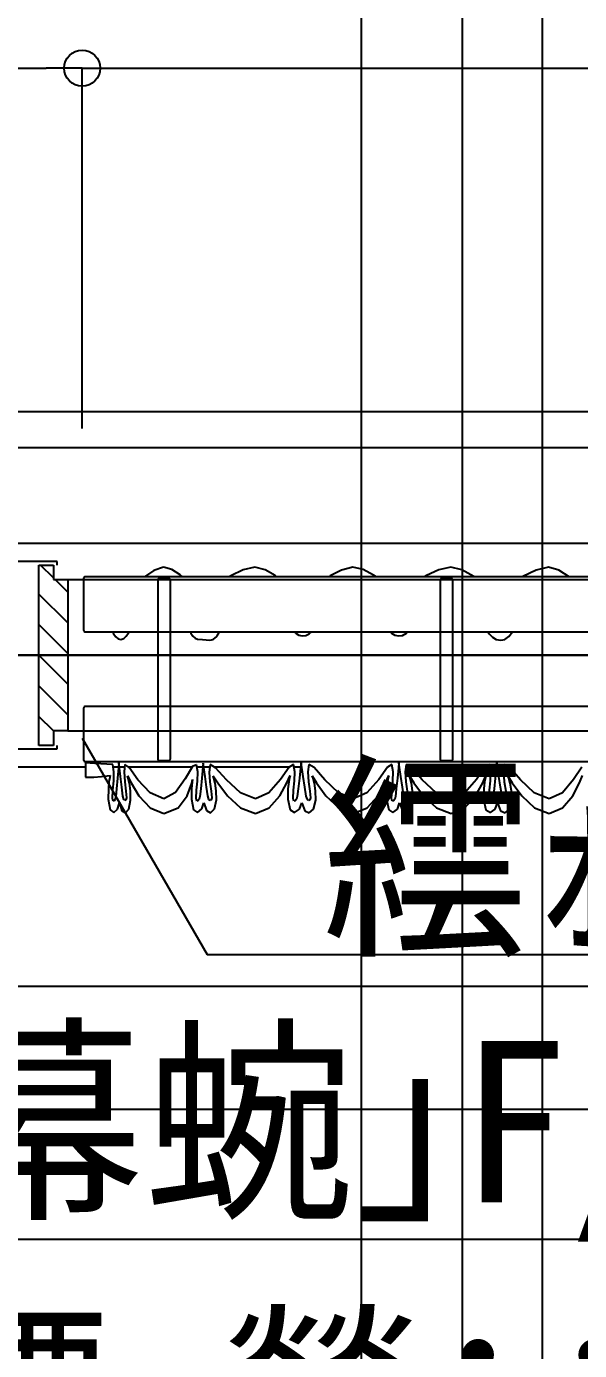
# Model space of a CAD drawing. Header units: metres. Extents: x 10908 to 27249, y 7268 to 22901.
# Drawn here: x 17861 to 18245, y 15073 to 15991 of the extents above; entities that cross this region are included whole.
import ezdxf

# ---------------------------------------------------------------- set-up
doc = ezdxf.new("R2010")
doc.units = ezdxf.units.M

msp = doc.modelspace()

# ---------------------------------------------------------------- linework, layer by layer
at = {"layer": '繝繝ｼ繧ｿ 001_1F'}
for p, q in [((16924.70125630326, 15962.14680510019), (17874.70144861023, 15962.14680510019)), ((17899.70144861023, 15962.14680510019), (17874.70144861023, 15962.14680510019)), ((17899.70144861023, 15712.14680510019), (17899.70144861023, 15962.14680510019)), ((17899.70144861023, 15962.14680510019), (17899.70144861023, 15962.14680510019)), ((17899.70144861023, 15712.14680510019), (17899.70144861023, 15962.14680510019)), ((17899.70144861023, 15962.14680510019), (17924.70144861023, 15962.14680510019)), ((17924.70144861023, 15962.14680510019), (18784.70144861023, 15962.14680510019)), ((16859.69625630325, 15724.09067536002), (19193.05700869498, 15724.09067536002)), ((17899.70144861023, 15712.14680510019), (17899.70144861023, 15712.14680510019)), ((17899.70144861023, 15712.14680510019), (17899.70144861023, 15712.14680510019)), ((26390, 15555.005), (11602.5, 15555.005)), ((17899.711448182035, 15497.50496379437), (17986.313975715337, 15347.504956378223)), ((17986.313975715337, 15347.504956378223), (18723.108894958998, 15347.504893283316)), ((17118.141160458516, 15150.004883948048), (18934.615615031387, 15150.003971133438))]:
    msp.add_line(p, q, dxfattribs=at)
msp.add_circle((17899.70144861023, 15962.14680510019), 12.5, dxfattribs=at)
msp.add_circle((17899.70144861023, 15962.14680510019), 12.5, dxfattribs=at)
at = {"layer": '繧ｫ繧ｿ繝ｭ繧ｰ驛ｨ蜩(螳､蜀陬鬟ｾ)_1F'}
for p, q in [((17949.400898787582, 15613.8184874776), (17942.976430702474, 15609.3524874776)), ((17956.100850431685, 15615.9824874776), (17949.400898787586, 15613.8184874776)), ((17961.85118892298, 15614.4814874776), (17956.100850431685, 15615.9824874776)), ((17967.657233410406, 15610.8214874776), (17961.851188922978, 15614.4814874776)), ((17969.30708834271, 15609.352487477601), (17967.65723341041, 15610.8214874776)), ((18011.199738245996, 15614.1774874776), (18002.7994481106, 15610.181487477601)), ((18019.4664210313, 15615.9824874776), (18011.199738246, 15614.1774874776)), ((18026.462310779847, 15614.3314874776), (18019.4664210313, 15615.9824874776)), ((18033.56264927114, 15610.297487477601), (18026.462310779847, 15614.3314874776)), ((18079.395627994545, 15614.0894874776), (18071.686440373654, 15609.9654874776)), ((18087.358103816598, 15615.9824874776), (18079.39562799455, 15614.0894874776)), ((18094.452349464565, 15614.4024874776), (18087.358103816598, 15615.9824874776)), ((18101.768113487775, 15610.5684874776), (18094.452349464565, 15614.4024874776)), ((18146.931749851414, 15614.218487477601), (18138.42135333304, 15610.389487477602)), ((18155.249786601897, 15615.9824874776), (18146.931749851414, 15614.218487477601)), ((18162.82710768507, 15614.1484874776), (18155.249786601897, 15615.9824874776)), ((18171.20694327501, 15609.7104874776), (18162.82710768507, 15614.1484874776)), ((18214.49615990944, 15614.0194874776), (18205.2742063311, 15609.6784874776)), ((18223.141469387196, 15615.9824874776), (18214.49615990944, 15614.0194874776)), ((18230.180444242127, 15614.0274874776), (18223.141469387196, 15615.9824874776)), ((18237.322997433617, 15609.352487477601), (18230.180444242127, 15614.0274874776)), ((17900.652494532264, 15608.2954874776), (17900.584167646382, 15607.6214874776)), ((17900.584167646382, 15607.6214874776), (17900.584167646382, 15573.0834874776)), ((17900.839196659923, 15608.8454874776), (17900.652494532264, 15608.2954874776)), ((17901.11555062511, 15609.2164874776), (17900.839196659927, 15608.845487477602)), ((17901.454573835937, 15609.352487477601), (17901.115550625105, 15609.2164874776)), ((18797.21144641325, 15609.352487477601), (17901.454573835937, 15609.352487477601)), ((17952.131363004217, 15607.4734874776), (17952.09698195973, 15607.1504874776)), ((17952.09698195973, 15607.1504874776), (17952.09698195973, 15482.9814874776)), ((17952.2244964665, 15607.7384874776), (17952.131363004217, 15607.4734874776)), ((17952.362455847546, 15607.9164874776), (17952.2244964665, 15607.7384874776)), ((17952.519128961663, 15607.9824874776), (17952.362455847542, 15607.9164874776)), ((17960.121256621238, 15607.9824874776), (17952.519128961663, 15607.9824874776)), ((17960.43199163091, 15607.9564874776), (17960.121256621238, 15607.9824874776)), ((17960.543403623175, 15607.9034874776), (17960.43199163091, 15607.9564874776)), ((17960.677446176363, 15607.6894874776), (17960.54340362317, 15607.9034874776)), ((17960.767968420078, 15607.3714874776), (17960.677446176363, 15607.689487477599)), ((17960.80104385528, 15607.0104874776), (17960.767968420078, 15607.371487477601)), ((17960.80104385528, 15482.9574874776), (17960.80104385528, 15607.0104874776)), ((18002.7994481106, 15610.181487477601), (18001.57609221118, 15609.352487477601)), ((18034.73856803323, 15609.352487477601), (18033.56264927114, 15610.297487477601)), ((18071.686440373658, 15609.9654874776), (18070.875221804992, 15609.352487477601)), ((18103.44712702743, 15609.352487477601), (18101.76811348778, 15610.568487477602)), ((18138.421353333037, 15610.3894874776), (18136.734941340772, 15609.3524874776)), ((18147.972755654122, 15607.4734874776), (18147.938374609636, 15607.1504874776)), ((18147.938374609632, 15607.1504874776), (18147.938374609632, 15482.9814874776)), ((18148.065889116402, 15607.7384874776), (18147.97275565412, 15607.4734874776)), ((18148.203848497447, 15607.9164874776), (18148.065889116402, 15607.7384874776)), ((18148.362697627043, 15607.9824874776), (18148.203848497447, 15607.9164874776)), ((18156.22028950325, 15607.9824874776), (18148.362697627043, 15607.9824874776)), ((18156.37696261737, 15607.9164874776), (18156.22028950325, 15607.9824874776)), ((18156.514921998416, 15607.7384874776), (18156.37696261737, 15607.9164874776)), ((18156.608055460696, 15607.4734874776), (18156.514921998412, 15607.7384874776)), ((18156.642436505186, 15607.1504874776), (18156.6080554607, 15607.4734874776)), ((18156.642436505186, 15482.9814874776), (18156.642436505186, 15607.1504874776)), ((18171.70699163091, 15609.352487477601), (18171.20694327501, 15609.710487477601)), ((18205.2742063311, 15609.6784874776), (18204.772852365917, 15609.352487477601)), ((17900.584167646382, 15573.083487477601), (17900.652494532264, 15572.4094874776)), ((17900.652494532264, 15572.4094874776), (17900.839196659923, 15571.8594874776)), ((17900.839196659923, 15571.8594874776), (17901.115550625105, 15571.488487477602)), ((17901.11555062511, 15571.4884874776), (17901.45457383594, 15571.3524874776)), ((17901.454573835937, 15571.352487477601), (18797.211491615246, 15571.352487477601)), ((17920.67531851679, 15571.352487477601), (17921.438229541935, 15569.775487477602)), ((17921.438229541935, 15569.7754874776), (17922.97101484174, 15567.6784874776)), ((17922.971014841743, 15567.6784874776), (17924.66874211447, 15566.4094874776)), ((17924.66874211447, 15566.4094874776), (17926.573190857216, 15565.9754874776)), ((17926.573190857216, 15565.9754874776), (17928.48547325567, 15566.622487477602)), ((17928.485473255667, 15566.6224874776), (17930.15273631176, 15568.2964874776)), ((17930.15273631176, 15568.2964874776), (17931.707281766307, 15570.5634874776)), ((17931.707281766307, 15570.5634874776), (17932.219515808858, 15571.352487477601)), ((17974.483829155088, 15571.352487477601), (17975.00955449358, 15570.208487477601)), ((17975.00955449358, 15570.208487477601), (17976.378268226654, 15568.190487477601)), ((17976.378268226654, 15568.190487477601), (17978.05249453226, 15566.8314874776)), ((17978.052494532265, 15566.8314874776), (17979.720627994546, 15566.2474874776)), ((17979.720627994546, 15566.2474874776), (17983.150028381395, 15565.975487477599)), ((17983.150028381395, 15565.9754874776), (17985.673335924916, 15565.5984874776)), ((17985.673335924912, 15565.5984874776), (17988.12962219184, 15565.4184874776)), ((17988.12962219184, 15565.4184874776), (17990.56458350712, 15566.0194874776)), ((17990.56458350712, 15566.0194874776), (17993.02522180499, 15567.985487477601)), ((17993.02522180499, 15567.985487477601), (17994.876575770173, 15571.352487477601)), ((18046.565647336905, 15571.352487477601), (18048.048384280813, 15570.0364874776)), ((18048.048384280813, 15570.0364874776), (18049.885811746964, 15568.9814874776)), ((18049.885811746964, 15568.9814874776), (18052.17280401002, 15568.4754874776)), ((18052.17280401002, 15568.4754874776), (18054.74441909706, 15568.7504874776)), ((18054.74441909706, 15568.7504874776), (18057.117146369786, 15569.9254874776)), ((18057.117146369786, 15569.9254874776), (18058.666469387194, 15571.3524874776)), ((18113.09427402936, 15571.352487477601), (18114.12701097327, 15570.3134874776)), ((18114.12701097327, 15570.3134874776), (18116.42618892298, 15569.0324874776)), ((18116.42618892298, 15569.0324874776), (18118.932958748897, 15568.475487477599)), ((18118.932958748897, 15568.4754874776), (18121.820531282745, 15568.797487477601)), ((18121.82053128275, 15568.797487477601), (18124.47135333304, 15570.245487477601)), ((18124.471353333036, 15570.245487477601), (18125.615502269207, 15571.352487477601)), ((18180.96115023826, 15571.352487477601), (18181.95558930983, 15569.882487477602)), ((18181.955589309826, 15569.8824874776), (18184.23866474503, 15567.4934874776)), ((18184.23866474503, 15567.4934874776), (18186.825076737292, 15565.9754874776)), ((18186.825076737292, 15565.9754874776), (18189.917194725687, 15565.3504874776)), ((18189.917194725687, 15565.3504874776), (18192.82304578952, 15565.9554874776)), ((18192.82304578952, 15565.9554874776), (18195.594854300158, 15567.9484874776)), ((18195.594854300154, 15567.9484874776), (18198.183007104795, 15571.352487477601)), ((17900.839196659923, 15518.8454874776), (17900.652494532264, 15518.2954874776)), ((17901.11555062511, 15519.2164874776), (17900.839196659927, 15518.845487477602)), ((17901.454573835937, 15519.352487477601), (17901.115550625105, 15519.2164874776)), ((18797.211553470603, 15519.352487477601), (17901.454573835937, 15519.352487477601)), ((17900.652494532264, 15518.2954874776), (17900.584167646382, 15517.6214874776)), ((17900.584167646382, 15517.6214874776), (17900.584167646382, 15483.0834874776)), ((17900.584167646382, 15483.083487477601), (17900.652494532264, 15482.4094874776)), ((17900.652494532264, 15482.4094874776), (17900.839196659923, 15481.8594874776)), ((17952.09698195973, 15482.9814874776), (17952.130057394934, 15482.592487477601)), ((17952.130057394934, 15482.592487477601), (17952.220579638648, 15482.274487477602)), ((17952.220579638648, 15482.2744874776), (17952.35462219184, 15482.0604874776)), ((17960.543403623175, 15482.0604874776), (17960.677446176367, 15482.2744874776)), ((17960.677446176363, 15482.2744874776), (17960.767968420078, 15482.5924874776)), ((17960.767968420078, 15482.592487477601), (17960.80104385528, 15482.9574874776)), ((18147.938374609632, 15482.9814874776), (18147.971450044835, 15482.592487477601)), ((18147.971450044835, 15482.592487477601), (18148.065889116402, 15482.2674874776)), ((18148.065889116402, 15482.2674874776), (18148.196014841742, 15482.0604874776)), ((18156.384796273076, 15482.0604874776), (18156.51883882627, 15482.2744874776)), ((18156.51883882627, 15482.2744874776), (18156.609361069983, 15482.5924874776)), ((18156.609361069983, 15482.592487477601), (18156.642436505186, 15482.9814874776)), ((17900.839196659923, 15481.8594874776), (17901.115550625105, 15481.488487477602)), ((17901.11555062511, 15481.4884874776), (17901.45457383594, 15481.3524874776)), ((17901.454573835937, 15481.352487477601), (18797.211598672595, 15481.352487477601)), ((17902.06385816863, 15480.352487477601), (17902.06385816863, 15470.352487477601)), ((17908.53532818797, 15480.0114874776), (17902.063858168625, 15480.352487477601)), ((17920.912069000347, 15479.1934874776), (17908.53532818797, 15480.011487477599)), ((17921.68716571215, 15474.110487477601), (17920.91206900035, 15479.193487477602)), ((17921.49872277211, 15467.8204874776), (17921.68716571215, 15474.110487477601)), ((17924.75099549938, 15476.807487477601), (17924.156943275008, 15469.844487477601)), ((17925.048674416208, 15480.3464874776), (17924.75099549938, 15476.8074874776)), ((17926.227204396866, 15470.9014874776), (17925.048674416208, 15480.3464874776)), ((17929.348480992612, 15479.2564874776), (17928.73702064445, 15474.0514874776)), ((17928.73702064445, 15474.0514874776), (17929.18615023826, 15467.2284874776)), ((17932.25215604097, 15477.0454874776), (17929.348480992612, 15479.2564874776)), ((17938.34761058642, 15468.6594874776), (17932.252156040966, 15477.0454874776)), ((17952.354622191837, 15482.0604874776), (17952.531749851412, 15481.9814874776)), ((17952.531749851412, 15481.9814874776), (17960.368451979073, 15481.9814874776)), ((17960.368451979073, 15481.9814874776), (17960.543403623175, 15482.0604874776)), ((17976.058393951993, 15477.7594874776), (17971.057910393, 15469.3384874776)), ((17978.94857770441, 15479.0784874776), (17976.058393951993, 15477.7594874776)), ((17979.819854300156, 15474.031487477601), (17978.94857770441, 15479.078487477602)), ((17979.608345596094, 15467.7854874776), (17979.819854300156, 15474.0314874776)), ((17983.59872277211, 15480.2234874776), (17982.596450044835, 15469.7944874776)), ((17984.92391619571, 15470.8454874776), (17983.598722772113, 15480.2234874776)), ((17988.43208834271, 15479.1414874776), (17987.744902656057, 15473.9724874776)), ((17987.744902656053, 15473.9724874776), (17988.249738245995, 15467.1974874776)), ((17992.074303042904, 15476.9364874776), (17988.43208834271, 15479.1414874776)), ((17999.633780799188, 15468.5914874776), (17992.0743030429, 15476.9364874776)), ((18043.13929337172, 15477.2784874776), (18037.2327169694, 15468.8814874776)), ((18046.218790470368, 15479.1934874776), (18043.13929337172, 15477.278487477599)), ((18047.19625662124, 15474.110487477601), (18046.218790470368, 15479.193487477602)), ((18046.95863573149, 15467.8204874776), (18047.19625662124, 15474.110487477601)), ((18051.05955449358, 15476.807487477601), (18050.310569967467, 15469.843487477601)), ((18051.43513476437, 15480.3464874776), (18051.05955449358, 15476.8074874776)), ((18052.921353333037, 15470.9014874776), (18051.43513476437, 15480.3464874776)), ((18056.856459716015, 15479.2564874776), (18056.08527983207, 15474.0514874776)), ((18056.08527983207, 15474.0514874776), (18056.65191426147, 15467.2284874776)), ((18060.492146369786, 15477.0454874776), (18056.856459716015, 15479.2564874776)), ((18067.86013476437, 15468.6594874776), (18060.492146369786, 15477.0454874776)), ((18111.38871310093, 15477.2784874776), (18105.352446176363, 15468.8814874776)), ((18114.47038621505, 15479.1934874776), (18111.38871310093, 15477.278487477599)), ((18115.38213669861, 15474.110487477601), (18114.47038621505, 15479.193487477602)), ((18115.160618323367, 15467.8204874776), (18115.38213669861, 15474.110487477601)), ((18118.985618323368, 15476.807487477601), (18118.28711735625, 15469.843487477601)), ((18119.335956814662, 15480.3464874776), (18118.985618323368, 15476.8074874776)), ((18119.79683689203, 15477.199487477601), (18119.335956814662, 15480.346487477602)), ((18120.72207867153, 15470.9014874776), (18119.796836892034, 15477.199487477601)), ((18124.392581572884, 15479.2564874776), (18123.67362606031, 15474.0514874776)), ((18123.67362606031, 15474.0514874776), (18124.20196261737, 15467.2284874776)), ((18128.03610188236, 15477.0454874776), (18124.392581572884, 15479.2564874776)), ((18135.531604783715, 15468.6594874776), (18128.03610188236, 15477.0454874776)), ((18148.196014841742, 15482.0604874776), (18148.373142501317, 15481.9814874776)), ((18148.373142501317, 15481.9814874776), (18156.207668613504, 15481.9814874776)), ((18156.2076686135, 15481.9814874776), (18156.384796273076, 15482.0604874776)), ((18178.932233410407, 15477.2784874776), (18173.023045789516, 15468.8814874776)), ((18182.00955449358, 15479.1934874776), (18178.932233410407, 15477.278487477599)), ((18182.982668613502, 15474.110487477601), (18182.00955449358, 15479.193487477602)), ((18182.745918129942, 15467.8204874776), (18182.982668613502, 15474.110487477601)), ((18186.828993565145, 15476.807487477601), (18186.083055460695, 15469.843487477601)), ((18187.20283302356, 15480.3464874776), (18186.828993565145, 15476.8074874776)), ((18188.6825235458, 15470.9014874776), (18187.20283302356, 15480.3464874776)), ((18192.600657008086, 15479.2564874776), (18191.8329587489, 15474.0514874776)), ((18191.8329587489, 15474.0514874776), (18192.39698195973, 15467.2284874776)), ((18196.23939008352, 15477.0454874776), (18192.600657008083, 15479.2564874776)), ((18203.620869774044, 15468.6594874776), (18196.239390083523, 15477.0454874776)), ((18246.136730509053, 15477.2784874776), (18240.478219870754, 15468.8814874776)), ((17902.06385816863, 15470.352487477601), (17907.730202462633, 15470.5194874776)), ((17907.73020246263, 15470.5194874776), (17913.014873642514, 15470.8934874776)), ((17913.014873642514, 15470.8934874776), (17917.06530884561, 15471.2874874776)), ((17917.06530884561, 15471.2874874776), (17919.028510006152, 15471.5114874776)), ((17918.252542888164, 15467.3014874776), (17917.856508071916, 15462.3494874776)), ((17918.720821418145, 15470.2504874776), (17918.252542888164, 15467.3014874776)), ((17919.028510006152, 15471.5114874776), (17918.720821418145, 15470.2504874776)), ((17920.964728574818, 15461.325487477601), (17921.49872277211, 15467.820487477602)), ((17924.15694327501, 15469.8444874776), (17923.497175383327, 15462.3104874776)), ((17927.14678853613, 15463.5784874776), (17926.227204396866, 15470.9014874776)), ((17929.18615023826, 15467.2284874776), (17929.95036687269, 15460.6334874776)), ((17931.18634366186, 15471.4484874776), (17933.596498400737, 15466.425487477602)), ((17931.652446176366, 15469.806487477601), (17931.18634366186, 15471.4484874776)), ((17932.428848497446, 15466.1964874776), (17931.652446176362, 15469.806487477601)), ((17933.08556996747, 15460.9984874776), (17932.42884849745, 15466.1964874776)), ((17933.596498400737, 15466.4254874776), (17938.97865507385, 15457.5604874776)), ((17946.70046358449, 15459.5954874776), (17938.347610586425, 15468.6594874776)), ((17971.057910393, 15469.3384874776), (17964.35969956128, 15459.8554874776)), ((17972.37962219184, 15457.467487477601), (17975.67715604097, 15466.3224874776)), ((17975.962214068048, 15467.279487477601), (17975.515260489712, 15462.3564874776)), ((17975.67715604097, 15466.3224874776), (17976.237262423947, 15468.8114874776)), ((17976.237262423947, 15468.8114874776), (17975.962214068048, 15467.279487477601)), ((17979.0077653253, 15461.3364874776), (17979.60834559609, 15467.7854874776)), ((17982.596450044835, 15469.7944874776), (17981.854428768238, 15462.3144874776)), ((17985.957523545803, 15463.574487477601), (17984.923916195705, 15470.845487477602)), ((17988.249738246, 15467.1974874776), (17989.10882915509, 15460.6494874776)), ((17991.018065131877, 15469.7684874776), (17990.497997433617, 15471.387487477601)), ((17990.497997433617, 15471.387487477601), (17993.662359135746, 15466.4214874776)), ((17991.891517743097, 15466.182487477601), (17991.018065131877, 15469.7684874776)), ((17992.631798207312, 15461.0154874776), (17991.891517743097, 15466.1824874776)), ((17993.662359135746, 15466.4214874776), (18000.4245448224, 15457.5714874776)), ((18009.42019279145, 15459.5734874776), (17999.633780799188, 15468.5914874776)), ((18037.2327169694, 15468.8814874776), (18029.20017344909, 15459.6814874776)), ((18036.675657008087, 15457.5764874776), (18041.65873244329, 15466.4614874776)), ((18041.658732443288, 15466.4614874776), (18043.843887182167, 15471.511487477599)), ((18042.872078671528, 15467.3204874776), (18042.36854869087, 15462.3554874776)), ((18043.46351967733, 15470.271487477601), (18042.872078671528, 15467.320487477602)), ((18043.843887182167, 15471.5114874776), (18043.46351967733, 15470.271487477601)), ((18046.28537654387, 15461.325487477601), (18046.95863573149, 15467.820487477602)), ((18050.310569967467, 15469.843487477601), (18049.47802644716, 15462.310487477602)), ((18054.080734377523, 15463.5784874776), (18052.921353333037, 15470.9014874776)), ((18056.65191426147, 15467.2284874776), (18057.6158891164, 15460.6334874776)), ((18059.753171514854, 15469.8274874776), (18059.173916195705, 15471.448487477599)), ((18059.17391619571, 15471.4484874776), (18062.193355267274, 15466.461487477602)), ((18060.733248884295, 15466.2144874776), (18059.753171514854, 15469.8274874776)), ((18061.565792404603, 15461.004487477601), (18060.733248884295, 15466.2144874776)), ((18062.193355267274, 15466.4614874776), (18068.688326253734, 15457.5924874776)), ((18077.420676350444, 15459.5954874776), (18067.86013476437, 15468.6594874776)), ((18105.352446176363, 15468.8814874776), (18097.1662759636, 15459.6814874776)), ((18104.81192393265, 15457.5814874776), (18109.972127027428, 15466.4664874776)), ((18109.972127027428, 15466.4664874776), (18112.25520246263, 15471.5114874776)), ((18111.346933603832, 15467.3144874776), (18110.879090276947, 15462.353487477601)), ((18111.89790072182, 15470.2644874776), (18111.34693360383, 15467.314487477599)), ((18112.25520246263, 15471.5114874776), (18111.89790072182, 15470.264487477602)), ((18114.532620257603, 15461.325487477601), (18115.160618323367, 15467.820487477602)), ((18118.28711735625, 15469.843487477601), (18117.51115023826, 15462.310487477602)), ((18121.80355836205, 15463.5784874776), (18120.72207867153, 15470.9014874776)), ((18124.20196261737, 15467.2284874776), (18125.101092211182, 15460.6334874776)), ((18127.096933603832, 15469.8204874776), (18126.554235344644, 15471.4484874776)), ((18126.554235344644, 15471.4484874776), (18129.66767828468, 15466.467487477601)), ((18128.010860102862, 15466.208487477601), (18127.09693360383, 15469.8204874776)), ((18128.785956814663, 15461.0024874776), (18128.010860102866, 15466.208487477601)), ((18129.66767828468, 15466.467487477601), (18136.337165712146, 15457.5974874776)), ((18145.2409858282, 15459.5954874776), (18135.531604783715, 15468.6594874776)), ((18173.023045789516, 15468.8814874776), (18164.98615023826, 15459.6814874776)), ((18172.467291437486, 15457.5764874776), (18177.456894919113, 15466.4614874776)), ((18177.456894919113, 15466.4614874776), (18179.645096079654, 15471.511487477599)), ((18178.677204396867, 15467.3194874776), (18178.176285634778, 15462.3554874776)), ((18179.2660341841, 15470.2704874776), (18178.677204396867, 15467.319487477602)), ((18179.645096079654, 15471.5114874776), (18179.266034184104, 15470.2704874776)), ((18182.075705363986, 15461.325487477601), (18182.745918129945, 15467.820487477602)), ((18186.0830554607, 15469.843487477601), (18185.254863971335, 15462.310487477602)), ((18189.83711735625, 15463.5794874776), (18188.6825235458, 15470.9014874776)), ((18192.39698195973, 15467.2284874776), (18193.356604783716, 15460.6334874776)), ((18195.484747917177, 15469.8264874776), (18194.9076686135, 15471.448487477599)), ((18194.9076686135, 15471.4484874776), (18197.93624695006, 15466.4624874776)), ((18196.46047325567, 15466.2144874776), (18195.484747917177, 15469.8264874776)), ((18197.28953515122, 15461.004487477601), (18196.46047325567, 15466.2144874776)), ((18197.93624695006, 15466.4624874776), (18204.448190857216, 15457.5924874776)), ((18213.19707867153, 15459.5954874776), (18203.620869774044, 15468.6594874776)), ((18240.478219870754, 15468.8814874776), (18232.73595681466, 15459.6814874776)), ((18239.894612520657, 15457.5694874776), (18244.547804010017, 15466.4534874776)), ((18244.54780401002, 15466.4534874776), (18246.54843263671, 15471.5114874776)), ((17917.856508071916, 15462.3494874776), (17917.765985828202, 15455.075487477601)), ((17917.765985828202, 15455.075487477601), (17918.98368408739, 15447.745487477601)), ((17920.70360671795, 15455.6304874776), (17920.964728574818, 15461.3254874776)), ((17921.053510006153, 15453.8194874776), (17920.70360671795, 15455.6304874776)), ((17922.5410341841, 15455.244487477601), (17921.778993565145, 15453.927487477602)), ((17923.00104385528, 15457.0614874776), (17922.5410341841, 15455.244487477601)), ((17923.497175383327, 15462.3104874776), (17923.00104385528, 15457.0614874776)), ((17927.937552559342, 15457.3564874776), (17927.14678853613, 15463.5784874776)), ((17928.52203031563, 15455.012487477601), (17927.937552559346, 15457.3564874776)), ((17929.27710768507, 15454.2214874776), (17928.52203031563, 15455.0124874776)), ((17929.949061263404, 15454.6864874776), (17929.277107685066, 15454.2214874776)), ((17930.284167646383, 15456.1134874776), (17929.949061263404, 15454.6864874776)), ((17929.95036687269, 15460.6334874776), (17930.284167646383, 15456.1134874776)), ((17931.959699561277, 15448.2844874776), (17933.19219472569, 15454.592487477601)), ((17933.19219472569, 15454.592487477601), (17933.08556996747, 15460.998487477602)), ((17938.97865507385, 15457.5604874776), (17946.76226242395, 15449.1154874776)), ((17956.377204396867, 15455.352487477601), (17946.70046358449, 15459.595487477602)), ((17964.35969956128, 15459.8554874776), (17956.377204396867, 15455.3524874776)), ((17966.19451580886, 15449.0804874776), (17972.37962219184, 15457.467487477601)), ((17975.515260489712, 15462.3564874776), (17975.41211735625, 15455.1304874776)), ((17975.41211735625, 15455.1304874776), (17976.780831089323, 15447.8524874776)), ((17978.714003236324, 15455.681487477601), (17979.0077653253, 15461.336487477602)), ((17979.107426834005, 15453.8834874776), (17978.714003236328, 15455.681487477601)), ((17980.779912327234, 15455.298487477601), (17979.922997433616, 15453.9904874776)), ((17981.29693360383, 15457.102487477601), (17980.779912327234, 15455.298487477601)), ((17981.85442876824, 15462.3144874776), (17981.296933603833, 15457.102487477601)), ((17986.84620826534, 15457.396487477601), (17985.957523545803, 15463.574487477601)), ((17987.503364938453, 15455.0684874776), (17986.84620826534, 15457.3964874776)), ((17988.35201097327, 15454.2824874776), (17987.503364938453, 15455.0684874776)), ((17989.107958748897, 15454.744487477601), (17988.352010973267, 15454.282487477602)), ((17989.48440942588, 15456.1604874776), (17989.107958748897, 15454.744487477601)), ((17989.108829155088, 15460.6494874776), (17989.48440942588, 15456.1604874776)), ((17991.36796842008, 15448.388487477601), (17992.753219870756, 15454.651487477602)), ((17992.753219870756, 15454.6514874776), (17992.631798207312, 15461.0154874776)), ((18000.4245448224, 15457.5714874776), (18009.534651205377, 15449.1214874776)), ((18019.74277499648, 15455.352487477601), (18009.42019279145, 15459.5734874776)), ((18029.20017344909, 15459.681487477601), (18019.74277499648, 15455.352487477601)), ((18029.25109221118, 15449.119487477601), (18036.675657008083, 15457.576487477601)), ((18042.368548690873, 15462.3554874776), (18042.251914261473, 15455.0754874776)), ((18042.25191426147, 15455.075487477601), (18043.787310779844, 15447.745487477601)), ((18045.955927801122, 15455.6304874776), (18046.28537654387, 15461.3254874776)), ((18046.397223739226, 15453.8194874776), (18045.955927801122, 15455.6304874776)), ((18048.27294907772, 15455.244487477601), (18047.311585441355, 15453.927487477602)), ((18048.85263959996, 15457.0614874776), (18048.272949077716, 15455.244487477601)), ((18049.47802644716, 15462.3104874776), (18048.852639599965, 15457.0614874776)), ((18055.077349464565, 15457.3564874776), (18054.080734377523, 15463.5784874776)), ((18055.814148304024, 15455.012487477601), (18055.077349464565, 15457.3564874776)), ((18056.76680787849, 15454.2214874776), (18055.814148304024, 15455.0124874776)), ((18057.614148304023, 15454.6864874776), (18056.76680787849, 15454.2214874776)), ((18058.036730509055, 15456.1134874776), (18057.614148304026, 15454.6864874776)), ((18057.6158891164, 15460.6334874776), (18058.03673050905, 15456.1134874776)), ((18060.1492063311, 15448.2844874776), (18061.703316582552, 15454.592487477601)), ((18061.703316582552, 15454.592487477601), (18061.565792404603, 15461.004487477601)), ((18068.688326253734, 15457.592487477601), (18077.5412276077, 15449.1274874776)), ((18087.63445778178, 15455.352487477601), (18077.420676350444, 15459.595487477602)), ((18097.1662759636, 15459.681487477601), (18087.63445778178, 15455.352487477601)), ((18097.218065131878, 15449.120487477601), (18104.81192393265, 15457.5814874776)), ((18110.879090276943, 15462.3534874776), (18110.770724706344, 15455.0754874776)), ((18110.770724706344, 15455.075487477601), (18112.202978091256, 15447.745487477601)), ((18114.225366872688, 15455.6304874776), (18114.5326202576, 15461.3254874776)), ((18114.63706900035, 15453.8194874776), (18114.22536687269, 15455.6304874776)), ((18116.386585441356, 15455.244487477601), (18115.490067066115, 15453.927487477602)), ((18116.927542888163, 15457.0614874776), (18116.386585441356, 15455.244487477601)), ((18117.51115023826, 15462.3104874776), (18116.927542888163, 15457.0614874776)), ((18122.733152172495, 15457.3564874776), (18121.80355836205, 15463.5784874776)), ((18123.42033785915, 15455.012487477601), (18122.733152172495, 15457.3564874776)), ((18124.309022578687, 15454.2214874776), (18123.420337859152, 15455.0124874776)), ((18125.099351398803, 15454.6864874776), (18124.309022578687, 15454.2214874776)), ((18125.49364540267, 15456.1134874776), (18125.0993513988, 15454.6864874776)), ((18125.101092211182, 15460.6334874776), (18125.493645402672, 15456.1134874776)), ((18127.46380981273, 15448.2844874776), (18128.913471321433, 15454.592487477601)), ((18128.913471321433, 15454.592487477601), (18128.785956814663, 15461.0024874776)), ((18136.337165712146, 15457.5974874776), (18145.358055460696, 15449.1294874776)), ((18155.52614056708, 15455.352487477601), (18145.2409858282, 15459.595487477602)), ((18164.98615023826, 15459.681487477601), (18155.52614056708, 15455.352487477601)), ((18165.037069000347, 15449.119487477601), (18172.467291437486, 15457.576487477601)), ((18178.176285634778, 15462.3554874776), (18178.060086408474, 15455.0754874776)), ((18178.060086408474, 15455.075487477601), (18179.588954880426, 15447.745487477601)), ((18181.747562230525, 15455.6304874776), (18182.075705363986, 15461.3254874776)), ((18182.186682153155, 15453.8194874776), (18181.747562230525, 15455.6304874776)), ((18184.05457383594, 15455.244487477601), (18183.097562230523, 15453.927487477602)), ((18184.63382915509, 15457.0764874776), (18184.05457383594, 15455.2444874776)), ((18185.254863971335, 15462.3104874776), (18184.63382915509, 15457.0764874776)), ((18190.829380412342, 15457.3564874776), (18189.83711735625, 15463.5794874776)), ((18191.563132830135, 15455.012487477601), (18190.82938041234, 15457.3564874776)), ((18192.511440373655, 15454.2214874776), (18191.563132830135, 15455.0124874776)), ((18193.354863971337, 15454.6864874776), (18192.51144037366, 15454.2214874776)), ((18193.775705363987, 15456.1134874776), (18193.354863971337, 15454.6864874776)), ((18193.356604783716, 15460.6334874776), (18193.775705363987, 15456.1134874776)), ((18195.879041921045, 15448.2844874776), (18197.42618892298, 15454.592487477601)), ((18197.42618892298, 15454.592487477601), (18197.28953515122, 15461.004487477601)), ((18204.448190857216, 15457.592487477601), (18213.31719472569, 15449.1274874776)), ((18223.41782335238, 15455.352487477601), (18213.197078671532, 15459.595487477602)), ((18232.735956814664, 15459.681487477601), (18223.41782335238, 15455.352487477601)), ((18232.785569967466, 15449.1164874776), (18239.894612520657, 15457.5694874776)), ((17918.98368408739, 15447.745487477601), (17921.508297240194, 15445.9034874776)), ((17921.778993565145, 15453.9274874776), (17921.05351000615, 15453.8194874776)), ((17921.508297240194, 15445.9034874776), (17924.16173050905, 15448.289487477601)), ((17924.161730509055, 15448.289487477601), (17925.456459716017, 15452.610487477601)), ((17925.456459716017, 15452.610487477601), (17927.052349464568, 15447.114487477602)), ((17927.052349464564, 15447.1144874776), (17929.60263959996, 15445.6094874776)), ((17929.60263959996, 15445.6094874776), (17931.959699561277, 15448.2844874776)), ((17946.76226242395, 15449.1154874776), (17956.377204396867, 15445.3524874776)), ((17956.377204396867, 15445.352487477601), (17966.19451580886, 15449.0804874776)), ((17976.780831089323, 15447.852487477601), (17979.61879047037, 15446.023487477602)), ((17979.92299743362, 15453.9904874776), (17979.107426834005, 15453.8834874776)), ((17979.61879047037, 15446.0234874776), (17982.601672481975, 15448.3924874776)), ((17982.601672481975, 15448.3924874776), (17984.05699163091, 15452.6844874776)), ((17984.05699163091, 15452.6844874776), (17985.851769193774, 15447.2264874776)), ((17985.851769193774, 15447.226487477601), (17988.71801677598, 15445.7314874776)), ((17988.718016775976, 15445.7314874776), (17991.367968420076, 15448.3884874776)), ((18009.534651205377, 15449.1214874776), (18019.742774996477, 15445.3524874776)), ((18019.74277499648, 15445.352487477601), (18029.25109221118, 15449.119487477601)), ((18043.787310779848, 15447.745487477601), (18046.970821418145, 15445.9034874776)), ((18047.311585441355, 15453.9274874776), (18046.397223739226, 15453.8194874776)), ((18046.970821418145, 15445.9034874776), (18050.3162276077, 15448.289487477601)), ((18050.3162276077, 15448.289487477601), (18051.949109619305, 15452.611487477601)), ((18051.949109619305, 15452.611487477601), (18053.961923932653, 15447.114487477602)), ((18053.96192393265, 15447.1144874776), (18057.177204396867, 15445.6094874776)), ((18057.177204396867, 15445.6094874776), (18060.1492063311, 15448.2844874776)), ((18077.5412276077, 15449.1274874776), (18087.63445778178, 15445.352487477601)), ((18087.63445778178, 15445.352487477601), (18097.218065131878, 15449.120487477601)), ((18112.20297809126, 15447.745487477601), (18115.171933603833, 15445.9034874776)), ((18115.49006706611, 15453.9274874776), (18114.63706900035, 15453.8194874776)), ((18115.17193360383, 15445.9034874776), (18118.292339793385, 15448.289487477601)), ((18118.292339793385, 15448.289487477601), (18119.81511542201, 15452.611487477601)), ((18119.815115422014, 15452.611487477601), (18121.692581572883, 15447.114487477602)), ((18121.692581572883, 15447.1144874776), (18124.691566098994, 15445.6094874776)), ((18124.691566098994, 15445.6094874776), (18127.46380981273, 15448.2844874776)), ((18145.358055460696, 15449.129487477601), (18155.52614056708, 15445.352487477601)), ((18155.52614056708, 15445.352487477601), (18165.037069000347, 15449.119487477601)), ((18179.588954880426, 15447.745487477601), (18182.758103816595, 15445.9034874776)), ((18183.097562230523, 15453.9274874776), (18182.186682153155, 15453.8194874776)), ((18182.758103816595, 15445.9034874776), (18186.08914830402, 15448.289487477601)), ((18186.089148304025, 15448.289487477601), (18187.71463186302, 15452.611487477601)), ((18187.71463186302, 15452.611487477601), (18189.71874211447, 15447.114487477602)), ((18189.71874211447, 15447.1144874776), (18192.91966087656, 15445.6094874776)), ((18192.91966087656, 15445.6094874776), (18195.879041921045, 15448.2844874776)), ((18213.31719472569, 15449.1274874776), (18223.41782335238, 15445.352487477601)), ((18223.41782335238, 15445.352487477601), (18232.78556996747, 15449.1164874776))]:
    msp.add_line(p, q, dxfattribs=at)
at = {"layer": '螢_1F'}
for p, q in [((17882.211597305995, 15620.007170341165), (16899.70125630326, 15620.003571415644)), ((17882.211606434736, 15617.515015389117), (17882.211597305995, 15620.007170341165)), ((17869.71157351047, 15502.505000519925), (17869.711448610225, 15607.50500051985)), ((17882.21207349469, 15490.007170342038), (17882.21206438174, 15492.495015389573)), ((16899.697684901563, 15490.003571401692), (17882.21207349469, 15490.007170342038))]:
    msp.add_line(p, q, dxfattribs=at)
at = {"layer": '蟒ｺ蜈ｷ(譛ｨ陬ｽ謌ｸ)_1F'}
for p, q in [((17869.711436714962, 15617.505000519845), (17879.711436714955, 15617.505012415106)), ((17869.711448610225, 15607.505000519852), (17869.711436714962, 15617.505000519845)), ((17879.71144725462, 15608.6446227219), (17870.85104702175, 15617.50500187544)), ((17879.711436714955, 15617.505012415106), (17879.71144861022, 15607.505012415113)), ((17869.71157351047, 15502.505000519925), (17869.711448610225, 15607.50500051985)), ((17879.71144861022, 15607.505012415113), (17889.71144861021, 15607.505024310374)), ((17889.711459149876, 15598.644634617169), (17880.851058917007, 15607.505013770708)), ((17889.71144861021, 15607.505024310374), (18799.711448609567, 15607.506106779172)), ((17889.71144861021, 15607.505024310374), (17889.711573510456, 15502.505024310449)), ((17889.711484383537, 15577.431431181589), (17869.71146059303, 15597.431407391052)), ((17889.7115096172, 15556.218227746007), (17869.71148582669, 15576.21820395547)), ((17889.711534850856, 15535.005024310425), (17869.711511060348, 15555.005000519888)), ((17889.711560084517, 15513.791820874843), (17869.71153629401, 15533.791797084306)), ((17879.78516663927, 15502.505012502728), (17869.711561527667, 15512.578593648726)), ((17869.711585405734, 15492.505000519932), (17869.71157351047, 15502.505000519925)), ((17889.711573510456, 15502.505024310449), (17879.711573510463, 15502.505012415188)), ((17879.711573510463, 15502.505012415188), (17879.711585405727, 15492.505012415195)), ((17889.711573510456, 15502.505024310449), (18799.711573509812, 15502.506106779247)), ((17879.711585405727, 15492.505012415193), (17869.711585405734, 15492.505000519932))]:
    msp.add_line(p, q, dxfattribs=at)
at = {"layer": '豌ｴ蟷ｳ髱｢_1F'}
for p, q in [((19172.701208421888, 15632.499999999995), (17233.43691248357, 15632.499999999995)), ((17233.43691248357, 15477.504760327585), (17902.063858168625, 15477.504760327585)), ((17921.169579695033, 15477.504760327585), (17924.80964580362, 15477.504760327585)), ((17925.40325997927, 15477.504760327585), (17929.14269584505, 15477.504760327585)), ((17931.648999498728, 15477.504760327585), (17975.90713413419, 15477.504760327585)), ((17979.220254271455, 15477.504760327585), (17983.337441146316, 15477.504760327585)), ((17983.982902697437, 15477.504760327585), (17988.214495874057, 15477.504760327585)), ((17991.13563105744, 15477.504760327585), (18043.503161040142, 15477.504760327585)), ((18046.543534445813, 15477.504760327585), (18051.133553342348, 15477.504760327585)), ((18051.882294918676, 15477.504760327585), (18052.003606656992, 15477.504760327585))]:
    msp.add_line(p, q, dxfattribs=at)
at = {"layer": '騾壹ｊ闃ｯ_1F'}
for p, q in [((18093.25859126531, 9325.00500000002), (18093.258591265334, 22205.00500000002)), ((18163.36315545502, 10010.000000000022), (18163.363155455045, 22205.00500000002)), ((18218.77883130324, 9325.00500000002), (18218.778831303265, 22205.00500000002)), ((13514.731256303237, 15698.97254796713), (24358.081256303238, 15698.972547967109)), ((13514.731256303237, 15555.00500000002), (24358.081256303238, 15555.004999999997)), ((13953.363333333305, 15325.54295869398), (24358.081256303296, 15325.542958693959)), ((13801.69666666664, 15240.08379592622), (24358.081256303285, 15240.083795926199))]:
    msp.add_line(p, q, dxfattribs=at)
at = {"layer": '騾壹ｊ闃ｯ_2F'}
for p, q in [((18093.25859126531, 9325.00500000002), (18093.258591265334, 22205.00500000002)), ((18163.36315545502, 10010.000000000022), (18163.363155455045, 22205.00500000002)), ((18218.77883130324, 9325.00500000002), (18218.778831303265, 22205.00500000002)), ((13514.731256303237, 15698.97254796713), (24358.081256303238, 15698.972547967109)), ((13514.731256303237, 15555.00500000002), (24358.081256303238, 15555.004999999997)), ((13953.363333333305, 15325.54295869398), (24358.081256303296, 15325.542958693959)), ((13801.69666666664, 15240.08379592622), (24358.081256303285, 15240.083795926199))]:
    msp.add_line(p, q, dxfattribs=at)
at = {"layer": '騾壹ｊ闃ｯ_R'}
for p, q in [((18093.25859126531, 9325.00500000002), (18093.258591265334, 22205.00500000002)), ((18163.36315545502, 10010.000000000022), (18163.363155455045, 22205.00500000002)), ((18218.77883130324, 9325.00500000002), (18218.778831303265, 22205.00500000002)), ((13514.731256303237, 15698.97254796713), (24358.081256303238, 15698.972547967109)), ((13514.731256303237, 15555.00500000002), (24358.081256303238, 15555.004999999997)), ((13953.363333333305, 15325.54295869398), (24358.081256303296, 15325.542958693959)), ((13801.69666666664, 15240.08379592622), (24358.081256303285, 15240.083795926199))]:
    msp.add_line(p, q, dxfattribs=at)

# ---------------------------------------------------------------- texts
at = {"layer": '繝繝ｼ繧ｿ 001_1F'}
for s, p in [('繧ｫ繝ｼ繝繝ｳ', (18065.694355475523, 15358.205484112692)), ('谺髢難ｼ夐幕蜿｣F/L+2050ｽ槫､ｩ莠輔∪縺ｧ', (17142.04901977218, 15175.471762526007)), ('蟆譚･螢∵彫蜴ｻ縲\x80譟ｱ辟｡', (17628.69100742902, 14976.632759627199))]:
    msp.add_text(s, height=112, dxfattribs=at).set_placement(p)

doc.saveas('drawing.dxf')
